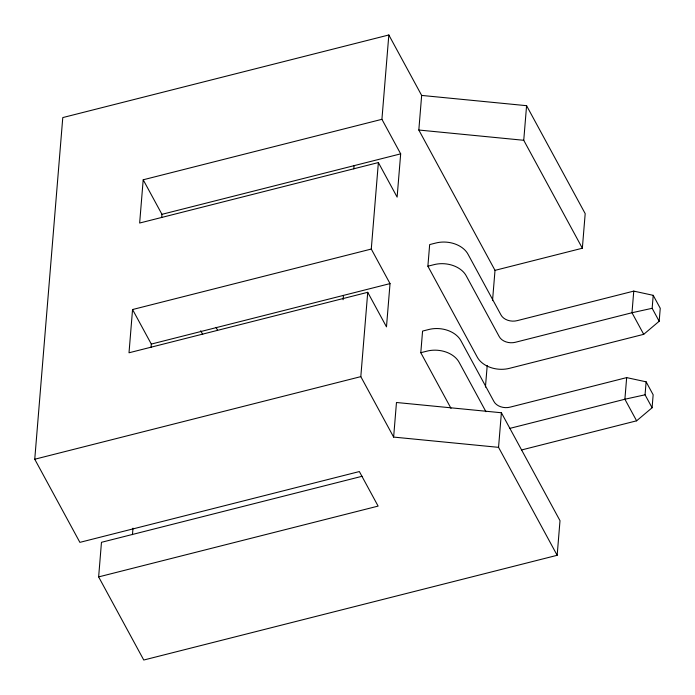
<?xml version="1.0" encoding="UTF-8"?>
<svg xmlns="http://www.w3.org/2000/svg" width="695" height="695" viewBox="0 0 695 695"><rect width="100%" height="100%" fill="white"/><g stroke="black" fill="none" stroke-linecap="round" stroke-linejoin="round"><path stroke-width="1.04" d="M557.164 555.296L498.55 447.345L393.631 437.086L396.471 402.492L501.39 412.752L560.005 520.694L557.164 555.296L143.761 660.024L98.638 576.902L378.115 506.099L359.358 471.557L79.882 542.361L34.75 459.239L62.776 117.577L388.835 34.976L421.657 95.424L418.824 130.026L495.014 270.355L492.529 300.631M98.638 576.902L101.47 542.308L362.043 476.292M371.278 249.053L132.554 309.536L129.009 352.782L367.733 292.308L386.481 326.85L390.034 283.603L371.278 249.053L378.375 162.561L139.652 223.034L143.196 179.788L381.92 119.314L388.835 34.976M132.458 534.655L132.988 528.174M151.041 347.318L151.31 344.077L132.554 309.536M161.683 217.578L161.952 214.329L143.196 179.788M343.095 299.727L343.452 295.401M353.825 168.902L354.094 165.653M393.631 437.086L360.809 376.638L367.733 292.308M381.92 119.314L400.676 153.856L397.123 197.102L378.375 162.561M451.012 408.365L420.796 352.704L422.569 331.081L428.389 329.604A24.725 17.896 4.7 0 1 461.054 340.976L493.884 401.423A12.362 8.948 4.7 0 0 510.217 407.114L626.664 377.611L646.124 381.824L653.152 394.777L652.092 407.757L636.611 420.822L521.528 449.978M427.885 266.202L429.666 244.579L435.487 243.111A24.725 17.896 4.7 0 1 468.152 254.474L500.973 314.931A12.362 8.948 4.7 0 0 517.306 320.612L633.762 291.109L653.213 295.332L660.25 308.285L659.181 321.255L643.709 334.33L509.791 368.254A24.733 17.896 4.7 0 1 477.126 356.882L427.885 266.202L433.715 264.734A24.725 17.896 4.7 0 1 466.38 276.106L499.201 336.554A12.362 8.948 4.7 0 0 515.534 342.235L631.99 312.741L652.153 308.302L653.213 295.332M485.431 387.124L487.212 365.501M498.55 447.345L501.39 412.752M495.014 270.355L582.349 248.228L523.743 140.286L526.584 105.683L421.657 95.424M582.349 248.228L585.19 213.634L526.584 105.683M626.664 377.611L624.892 399.234L636.611 420.822M633.762 291.109L631.99 312.741L643.709 334.33M652.092 407.757L645.056 394.803L646.124 381.824M161.952 214.329L400.676 153.856M151.31 344.077L390.034 283.603M420.796 352.704L426.617 351.227A24.725 17.896 4.7 0 1 459.282 362.599L485.953 411.718M34.75 459.239L360.809 376.638M509.487 428.467L624.892 399.234L645.056 394.803M418.824 130.026L523.743 140.286M652.153 308.302L659.181 321.255M216.023 327.354L217.552 330.168M200.699 330.751L202.714 334.451"/></g></svg>
